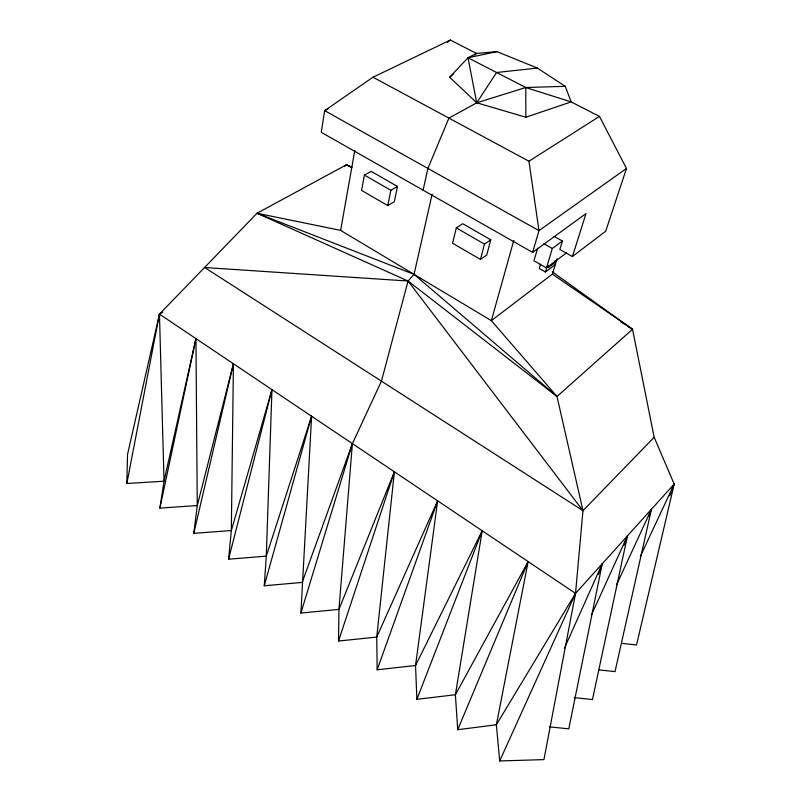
<?xml version="1.0" encoding="UTF-8"?>
<svg xmlns="http://www.w3.org/2000/svg" width="801" height="801" viewBox="0 0 801 801"><rect width="100%" height="100%" fill="white"/><g stroke="black" fill="none" stroke-linecap="round" stroke-linejoin="round"><path stroke-width="1.2" d="M432.129 194.212L414.047 274.363L408.049 281.021L381.446 381.146L352.4 443.624L302.157 582.427L264.26 585.771L266.292 556.154L271.96 389.636L231.339 530.542L193.792 533.336L197.266 505.561L233.421 363.764L231.339 530.542L228.575 559.208L266.292 556.154L311.599 416.24L300.906 613.025L338.953 609.401L394.392 471.819L376.74 637.085L377.171 669.776L415.539 665.521L482.212 530.763L455.399 694.727L457.711 729.711L496.37 724.755L575.529 593.391L674.172 484.104L654.167 437.276L632.54 329.281L552.279 271.809M162.653 312.28L159.459 314.122L164.025 481.201L159.89 508.104L197.266 505.561L195.935 338.603L164.025 481.201L126.828 483.504L127.519 454.457L159.459 314.122L257.041 213.246L340.635 230.388L491.363 320.66L557.005 396.485L582.978 510.678L575.529 593.391L543.939 759.608L499.704 760.95L496.37 724.755L528.149 561.591L455.399 694.727L416.89 699.333L415.539 665.521L437.646 500.845L376.74 637.085L338.523 641.02L338.953 609.401L352.4 443.624L300.906 613.025M340.635 230.388L354.793 150.468M364.415 175.099L361.581 190.408L387.764 205.607L394.342 201.682L397.476 186.423L371.123 171.344L364.415 175.099L390.858 190.298L397.476 186.423M126.828 483.504L159.459 314.122L575.529 593.391L573.906 598.087M387.764 205.607L390.858 190.298M564.355 648.349L602.212 563.834L568.8 728.84L549.436 726.857M159.89 508.104L195.935 338.603M591.378 615.138L627.473 535.849L592.46 699.543L574.227 697.621M423.118 190.187L427.904 168.44L448.92 118.107L476.735 102.798L525.756 87.509L565.256 86.328L571.133 101.907L599.458 116.405L626.482 168.47L605.716 231.189L572.415 256.53L559.829 249.451L562.422 241.021L554.052 236.345M616.43 585.08L651.433 509.306L615.018 671.628L599.098 669.906M193.792 533.336L233.421 363.764M640.359 556.345L674.172 484.104L636.535 644.985L621.716 643.343M456.31 227.905L452.575 243.234L480.46 259.424L486.718 255.058L490.773 239.779L462.708 223.729L456.31 227.905L484.485 244.095L490.773 239.779M228.575 559.208L271.96 389.636M480.46 259.424L484.485 244.095M264.26 585.771L311.599 416.24M513.781 240.4L491.363 320.66L552.39 274.092L557.055 258.913M532.615 252.405L538.973 230.628L528.95 161.231L373.016 77.206L324.655 110.638L321.261 132.305L532.615 252.405L586.002 213.577L572.415 256.53M537.671 248.21L533.967 260.796L546.442 267.914L566.297 252.976M540.545 264.17L539.263 268.455L545.441 271.99L555.353 264.49M546.442 267.914L552.34 248.46L562.422 241.021M545.441 271.99L547.063 266.633M548.875 265.441L548.194 267.694L554.382 263.028L555.073 260.786M338.523 641.02L394.392 471.819M377.171 669.776L437.646 500.845M598.397 574.417L602.212 563.834M623.989 545.181L627.473 535.849M669.726 495.779L671.058 492.275M671.949 489.942L674.172 484.104M648.74 516.295L651.433 509.306M416.89 699.333L482.212 530.763M457.711 729.711L528.149 561.591M499.704 760.95L575.529 593.391M537.341 68.065L496.6 72.501L476.735 102.798L468.004 57.772L525.756 87.509L571.133 101.907L525.867 117.236L476.735 102.798L449.671 77.246L468.004 57.772L476.475 53.427L496.95 51.634L537.341 68.065L565.256 86.328M552.39 274.092L632.54 329.281L557.005 396.485L408.049 281.021L204.655 267.514L582.978 510.678L654.167 437.276M344.56 166.568L346.332 164.816L350.918 166.778M449.671 77.246L453.366 73.962M474.633 55.069L476.475 53.427L450.352 40.05L373.016 77.206M447.499 42.423L450.352 40.05M626.482 168.47L538.973 230.628L324.655 110.638L327.999 109.006M528.95 161.231L599.458 116.405M582.978 510.678L408.049 281.021L257.041 213.246L346.332 164.816L352.06 167.279M468.004 57.772L496.95 51.634M257.041 213.246L414.047 274.363L557.005 396.485M346.332 164.816L350.798 167.069M543.909 243.714L552.34 248.46M620.975 321.972L625.18 324.625M627.283 325.957L632.54 329.281M159.459 314.122L159.529 316.615M525.756 87.509L525.867 117.236"/></g></svg>
